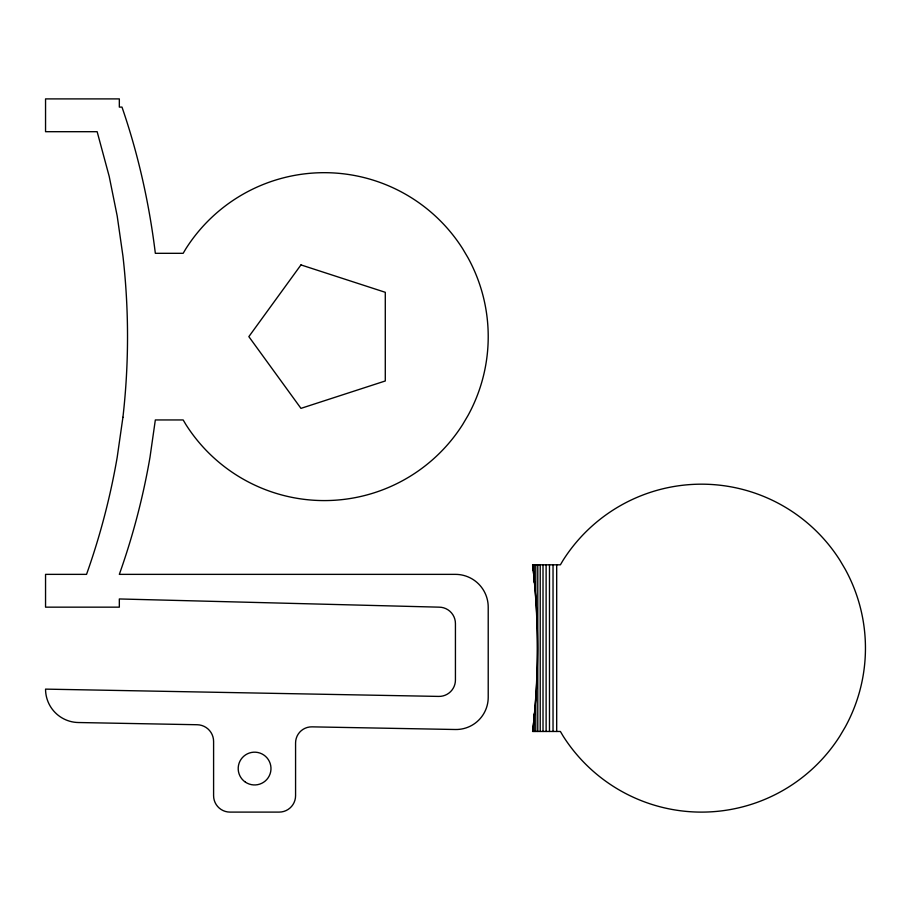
<?xml version="1.0" encoding="UTF-8"?>
<svg xmlns="http://www.w3.org/2000/svg" width="911" height="911" viewBox="0 0 911 911"><rect width="100%" height="100%" fill="white"/><g stroke="black" fill="none" stroke-linecap="round" stroke-linejoin="round"><path stroke-width="1.37" d="M532.958 728.777C538.834 675.21 538.834 621.074 532.958 567.507L532.571 564.82L560.39 564.82L563.066 560.288A163.946 163.946 0 0 1 839.931 560.288L845.169 569.159A163.946 163.946 0 0 1 845.169 727.126L839.931 735.997A163.946 163.946 0 0 1 563.066 735.997L560.39 731.465L532.571 731.465L532.958 728.777A709.908 709.908 0 0 0 532.958 567.507M556.689 564.82L556.689 731.465M553.034 564.82L553.034 731.465M549.481 564.82L549.481 731.465M546.122 564.82L546.122 731.465M543.013 564.82L543.013 731.465M540.223 564.82L540.223 731.465M537.786 564.82L537.786 731.465M535.782 564.82L535.782 600.554M535.782 695.731L535.782 731.465M534.233 564.82L534.233 582.402M534.233 713.882L534.233 731.465M533.163 564.82L533.163 569.956M533.163 726.329L533.163 731.465M122.928 417.261L117.2 457.254A709.908 709.908 0 0 1 86.534 574.363L45.55 574.363L45.55 607.159L119.33 607.159L119.33 598.96L439.034 607.159A16.398 16.398 0 0 1 455.432 623.545L455.432 680.016A16.398 16.398 0 0 1 438.726 696.414L45.55 689.126A33.411 33.411 0 0 0 78.335 722.525L197.209 724.735A16.705 16.705 0 0 1 213.595 741.429L213.595 795.702A16.398 16.398 0 0 0 229.993 812.1L279.176 812.1A16.398 16.398 0 0 0 295.574 795.702L295.574 742.943A16.102 16.102 0 0 1 311.972 726.853L455.432 729.506A32.192 32.192 0 0 0 488.216 697.325L488.216 607.159A32.785 32.785 0 0 0 455.432 574.363L119.33 574.363A709.908 709.908 0 0 0 149.996 457.254L155.337 419.948L183.157 419.948L185.844 424.48A163.946 163.946 0 0 0 462.697 424.48L467.935 415.621A163.946 163.946 0 0 0 467.935 257.654L462.697 248.783A163.946 163.946 0 0 0 185.844 248.783L183.157 253.315L155.337 253.315C149.245 203.608 138.335 154.46 121.983 107.099L119.33 107.099L119.33 98.9L45.55 98.9L45.55 131.696L97.147 131.696L109.206 176.415L117.2 216.021L122.928 256.002A709.908 709.908 0 0 1 122.928 417.261M300.96 264.907L248.851 336.637L300.96 408.367L385.285 380.969L385.285 292.306L300.96 264.907M245.412 782.15A16.398 16.398 0 0 0 270.943 769.727A16.398 16.398 0 0 0 247.416 753.818A16.398 16.398 0 0 0 245.412 782.15"/></g></svg>
